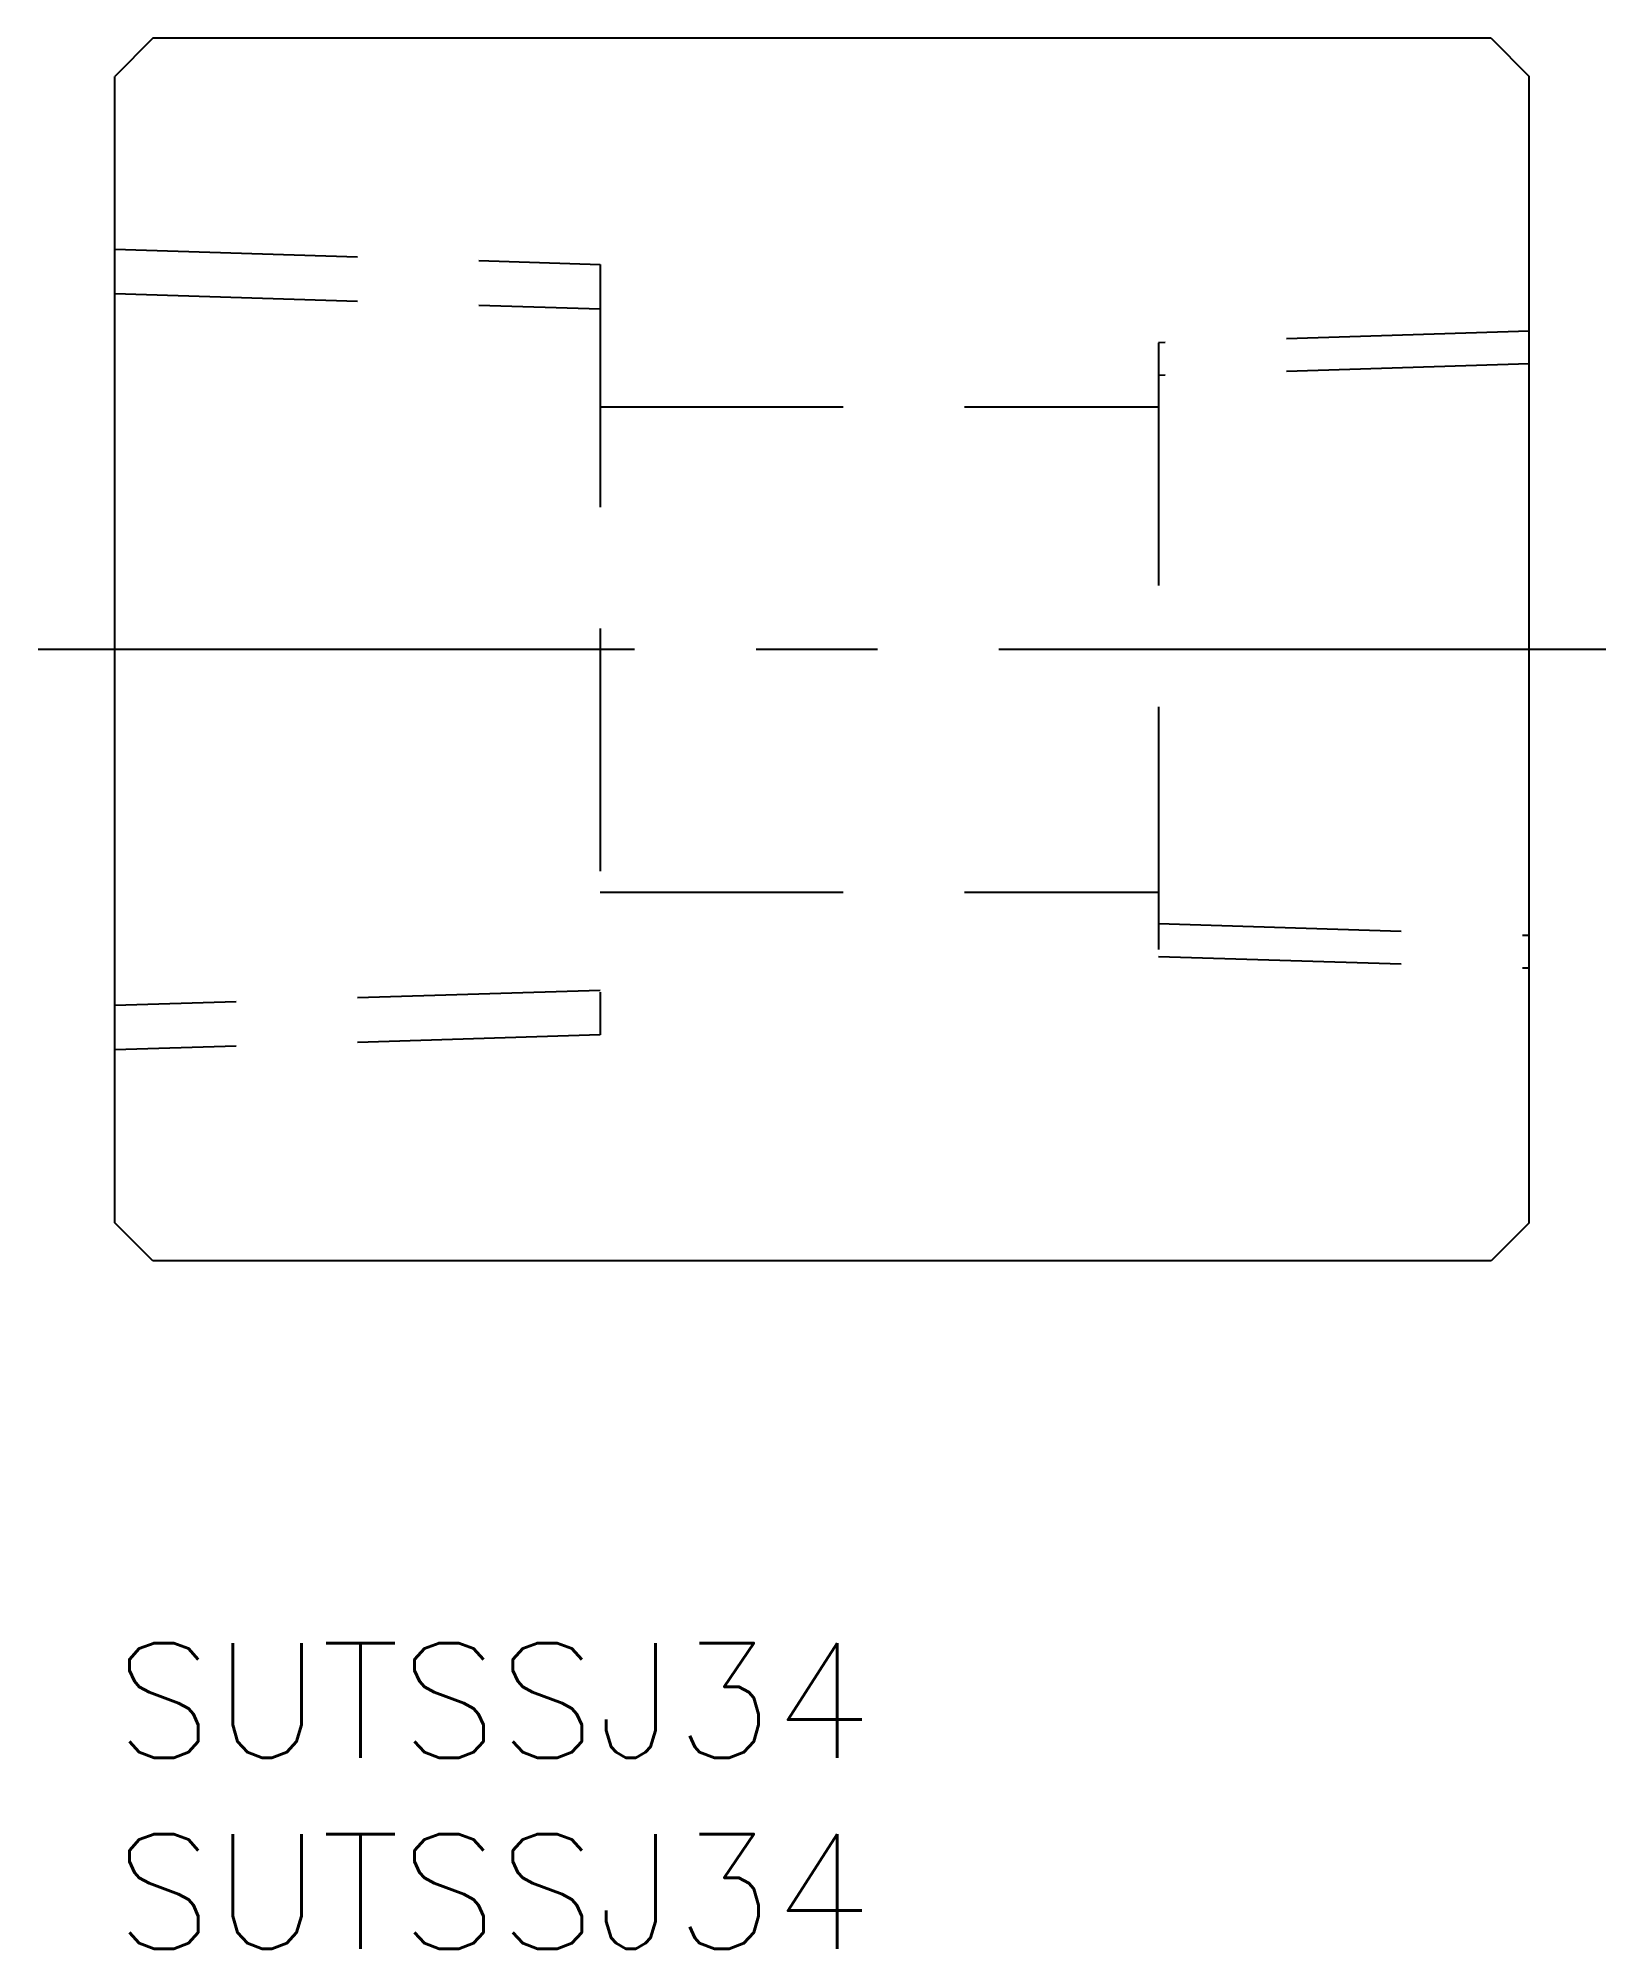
# Model space of a CAD drawing. Extents: x -2 to 39, y -8 to 42.
import ezdxf

# ---------------------------------------------------------------- set-up
doc = ezdxf.new("R2010")
doc.units = 0
doc.header["$LTSCALE"] = 0.5
doc.linetypes.add('CENTER', pattern=[50.8, 31.75, -6.35, 6.35, -6.35])
doc.linetypes.add('DASHED', pattern=[19.05, 12.7, -6.35])
for name, color, linetype in [('MSM_CENTER', 1, 'CENTER'), ('MSM_CONTINUOUS', 7, 'CONTINUOUS'), ('MSM_DASHED', 4, 'DASHED'), ('MSM_PART_NUMBER', 7, 'CONTINUOUS')]:
    doc.layers.add(name, color=color, linetype=linetype)
doc.styles.get("Standard").update_dxf_attribs({"font": 'txt.shx', "height": 3, "bigfont": 'bigfont.shx'})

msp = doc.modelspace()

# ---------------------------------------------------------------- linework, layer by layer
at = {"layer": 'MSM_CENTER'}
msp.add_line((39, 26), (-2, 26), dxfattribs=at)
at = {"layer": 'MSM_CONTINUOUS'}
for p, q in [((36, 42), (37, 41)), ((1, 42), (0, 41)), ((36, 42), (1, 42)), ((37, 11), (37, 41)), ((0, 11), (0, 41)), ((37, 11), (36, 10)), ((1, 10), (0, 11)), ((36, 10), (1, 10))]:
    msp.add_line(p, q, dxfattribs=at)
at = {"layer": 'MSM_DASHED'}
for p, q in [((0, 36.4775), (12.7, 36.080625)), ((12.7, 36.080625), (12.7, 15.919375)), ((0, 35.3155), (12.7, 34.918625)), ((37, 34.331), (27.3, 34.027875)), ((27.3, 34.027875), (27.3, 17.972125)), ((37, 33.475), (27.3, 33.171875)), ((12.7, 32.35), (27.3, 32.35)), ((12.7, 19.65), (27.3, 19.65)), ((27.3, 18.828125), (37, 18.525)), ((27.3, 17.972125), (37, 17.669)), ((12.7, 17.081375), (0, 16.6845)), ((12.7, 15.919375), (0, 15.5225))]:
    msp.add_line(p, q, dxfattribs=at)

# ---------------------------------------------------------------- texts
at = {"layer": 'MSM_PART_NUMBER'}
for p in [(0, -3), (0, -8)]:
    msp.add_text('SUTSSJ34', height=3, dxfattribs=at).set_placement(p)

doc.saveas('drawing.dxf')
